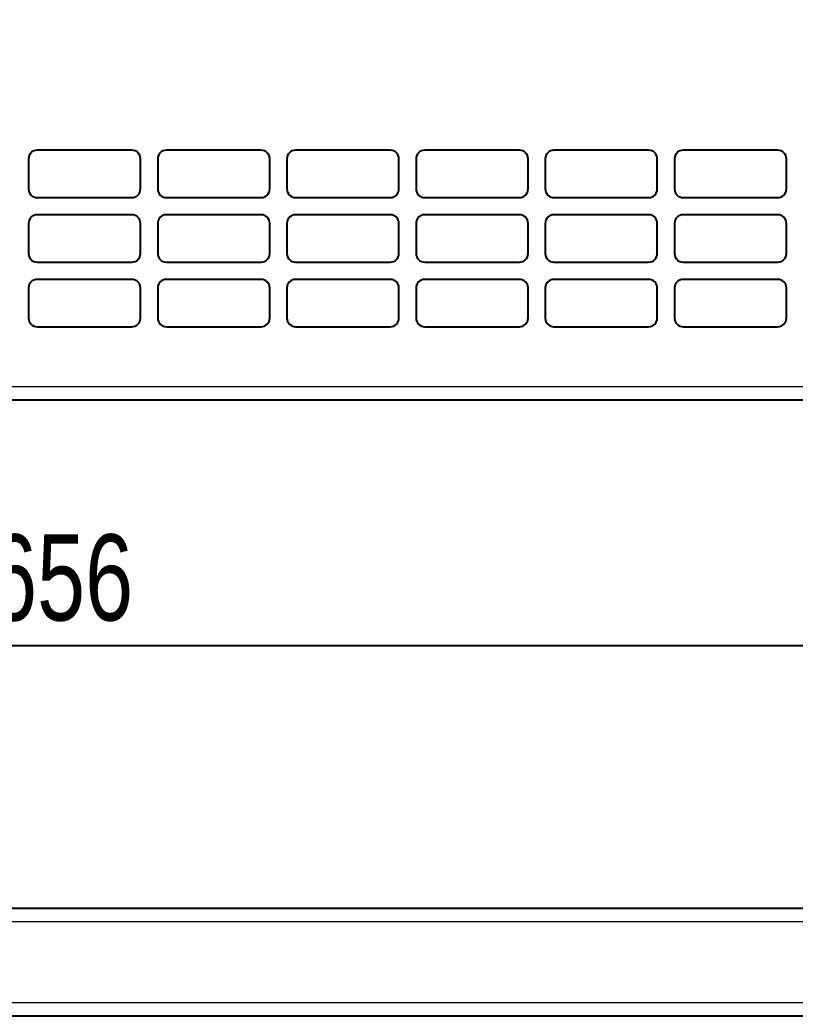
# Model space of a CAD drawing. Header units: millimetres. Extents: x -814 to 1058, y -456 to 1988.
# Drawn here: x -380.9 to -200.9, y -403.5 to -172.2 of the extents above; entities that cross this region are included whole.
import ezdxf

# ---------------------------------------------------------------- set-up
doc = ezdxf.new("R2010")
doc.units = ezdxf.units.MM
doc.layers.add('FORMAT', color=7, linetype='Continuous')
doc.styles.add('SLDTEXTSTYLE0', font='TXT', dxfattribs={"width": 0.75})
doc.dimstyles.new('SLDDIMSTYLE0', dxfattribs={"dimtxt": 20, "dimasz": 10, "dimexe": 0, "dimexo": 0.0625, "dimgap": 5, "dimtad": 2, "dimdec": 1, "dimrnd": 1e-09, "dimzin": 12, "dimdsep": 46, "dimtxsty": 'SLDTEXTSTYLE0', "dimsah": 1, "dimcen": 0.09, "dimadec": 0, "dimazin": 3, "dimtfac": 1, "dimtofl": 0, "dimtmove": 0, "dimatfit": 3, "dimfxl": 0, "dimfrac": 2, "dimtolj": 1, "dimtzin": 12, "dimarcsym": 0})

# ---------------------------------------------------------------- blocks, each defined once
blk = doc.blocks.new('_D_4')
at = {"layer": 'FORMAT'}
for p, q in [((-693.92, 781.04), (-693.92, -318.45)), ((-37.92, 781.04), (-37.92, -318.45)), ((-693.92, -317.45), (-37.92, -317.45))]:
    blk.add_line(p, q, dxfattribs=at)
for points in [[(-693.92, -317.45), (-683.92, -318.99), (-683.92, -315.91)], [(-37.92, -317.45), (-47.92, -315.91), (-47.92, -318.99)]]:
    blk.add_solid(points, dxfattribs=at)
at = {"layer": 'FORMAT', "insert": (-388.09, -291.67), "char_height": 20, "attachment_point": 1, "style": 'SLDTEXTSTYLE0'}
blk.add_mtext('656', dxfattribs=at)

msp = doc.modelspace()

# ---------------------------------------------------------------- linework, layer by layer
at = {"color": 7, "linetype": 'Continuous', "lineweight": 25}
for p, q in [((-354.92, -202.45), (-376.92, -202.45)), ((-324.92, -202.45), (-346.92, -202.45)), ((-294.92, -202.45), (-316.92, -202.45)), ((-264.92, -202.45), (-286.92, -202.45)), ((-234.92, -202.45), (-256.92, -202.45)), ((-204.92, -202.45), (-226.92, -202.45)), ((-378.92, -204.45), (-378.92, -211.45)), ((-352.92, -211.45), (-352.92, -204.45)), ((-348.92, -204.45), (-348.92, -211.45)), ((-322.92, -211.45), (-322.92, -204.45)), ((-318.92, -204.45), (-318.92, -211.45)), ((-292.92, -211.45), (-292.92, -204.45)), ((-288.92, -204.45), (-288.92, -211.45)), ((-262.92, -211.45), (-262.92, -204.45)), ((-258.92, -204.45), (-258.92, -211.45)), ((-232.92, -211.45), (-232.92, -204.45)), ((-228.92, -204.45), (-228.92, -211.45)), ((-202.92, -211.45), (-202.92, -204.45)), ((-376.92, -213.45), (-354.92, -213.45)), ((-346.92, -213.45), (-324.92, -213.45)), ((-316.92, -213.45), (-294.92, -213.45)), ((-286.92, -213.45), (-264.92, -213.45)), ((-256.92, -213.45), (-234.92, -213.45)), ((-226.92, -213.45), (-204.92, -213.45)), ((-354.92, -217.45), (-376.92, -217.45)), ((-324.92, -217.45), (-346.92, -217.45)), ((-294.92, -217.45), (-316.92, -217.45)), ((-264.92, -217.45), (-286.92, -217.45)), ((-234.92, -217.45), (-256.92, -217.45)), ((-204.92, -217.45), (-226.92, -217.45)), ((-378.92, -219.45), (-378.92, -226.45)), ((-352.92, -226.45), (-352.92, -219.45)), ((-348.92, -219.45), (-348.92, -226.45)), ((-322.92, -226.45), (-322.92, -219.45)), ((-318.92, -219.45), (-318.92, -226.45)), ((-292.92, -226.45), (-292.92, -219.45)), ((-288.92, -219.45), (-288.92, -226.45)), ((-262.92, -226.45), (-262.92, -219.45)), ((-258.92, -219.45), (-258.92, -226.45)), ((-232.92, -226.45), (-232.92, -219.45)), ((-228.92, -219.45), (-228.92, -226.45)), ((-202.92, -226.45), (-202.92, -219.45)), ((-376.92, -228.45), (-354.92, -228.45)), ((-346.92, -228.45), (-324.92, -228.45)), ((-316.92, -228.45), (-294.92, -228.45)), ((-286.92, -228.45), (-264.92, -228.45)), ((-256.92, -228.45), (-234.92, -228.45)), ((-226.92, -228.45), (-204.92, -228.45)), ((-354.92, -232.45), (-376.92, -232.45)), ((-324.92, -232.45), (-346.92, -232.45)), ((-294.92, -232.45), (-316.92, -232.45)), ((-264.92, -232.45), (-286.92, -232.45)), ((-234.92, -232.45), (-256.92, -232.45)), ((-204.92, -232.45), (-226.92, -232.45)), ((-378.92, -234.45), (-378.92, -241.45)), ((-352.92, -241.45), (-352.92, -234.45)), ((-348.92, -234.45), (-348.92, -241.45)), ((-322.92, -241.45), (-322.92, -234.45)), ((-318.92, -234.45), (-318.92, -241.45)), ((-292.92, -241.45), (-292.92, -234.45)), ((-288.92, -234.45), (-288.92, -241.45)), ((-262.92, -241.45), (-262.92, -234.45)), ((-258.92, -234.45), (-258.92, -241.45)), ((-232.92, -241.45), (-232.92, -234.45)), ((-228.92, -234.45), (-228.92, -241.45)), ((-202.92, -241.45), (-202.92, -234.45)), ((-376.92, -243.45), (-354.92, -243.45)), ((-346.92, -243.45), (-324.92, -243.45)), ((-316.92, -243.45), (-294.92, -243.45)), ((-286.92, -243.45), (-264.92, -243.45)), ((-256.92, -243.45), (-234.92, -243.45)), ((-226.92, -243.45), (-204.92, -243.45)), ((-665.97, -260.46), (-65.37, -260.46)), ((-51.42, -378.53), (-680.42, -378.53)), ((-54.27, -403.53), (-677.47, -403.53))]:
    msp.add_line(p, q, dxfattribs=at)
at = {"color": 8, "linetype": 'Continuous', "lineweight": 18}
for p, q in [((-665.97, -257.36), (-65.37, -257.36)), ((-51.42, -381.63), (-680.42, -381.63)), ((-53.94, -400.43), (-677.8, -400.43))]:
    msp.add_line(p, q, dxfattribs=at)
at = {"color": 7, "linetype": 'Continuous', "lineweight": 25}
for centre, start, end in [((-376.92, -204.45), 90, 180), ((-354.92, -204.45), 0, 90), ((-346.92, -204.45), 90, 180), ((-324.92, -204.45), 0, 90), ((-316.92, -204.45), 90, 180), ((-294.92, -204.45), 0, 90), ((-286.92, -204.45), 90, 180), ((-264.92, -204.45), 0, 90), ((-256.92, -204.45), 90, 180), ((-234.92, -204.45), 0, 90), ((-226.92, -204.45), 90, 180), ((-204.92, -204.45), 0, 90), ((-376.92, -211.45), 180, 270), ((-354.92, -211.45), 270, 0), ((-346.92, -211.45), 180, 270), ((-324.92, -211.45), 270, 0), ((-316.92, -211.45), 180, 270), ((-294.92, -211.45), 270, 0), ((-286.92, -211.45), 180, 270), ((-264.92, -211.45), 270, 0), ((-256.92, -211.45), 180, 270), ((-234.92, -211.45), 270, 0), ((-226.92, -211.45), 180, 270), ((-204.92, -211.45), 270, 0), ((-376.92, -219.45), 90, 180), ((-354.92, -219.45), 0, 90), ((-346.92, -219.45), 90, 180), ((-324.92, -219.45), 0, 90), ((-316.92, -219.45), 90, 180), ((-294.92, -219.45), 0, 90), ((-286.92, -219.45), 90, 180), ((-264.92, -219.45), 0, 90), ((-256.92, -219.45), 90, 180), ((-234.92, -219.45), 0, 90), ((-226.92, -219.45), 90, 180), ((-204.92, -219.45), 0, 90), ((-376.92, -226.45), 180, 270), ((-354.92, -226.45), 270, 0), ((-346.92, -226.45), 180, 270), ((-324.92, -226.45), 270, 0), ((-316.92, -226.45), 180, 270), ((-294.92, -226.45), 270, 0), ((-286.92, -226.45), 180, 270), ((-264.92, -226.45), 270, 0), ((-256.92, -226.45), 180, 270), ((-234.92, -226.45), 270, 0), ((-226.92, -226.45), 180, 270), ((-204.92, -226.45), 270, 0), ((-376.92, -234.45), 90, 180), ((-354.92, -234.45), 0, 90), ((-346.92, -234.45), 90, 180), ((-324.92, -234.45), 0, 90), ((-316.92, -234.45), 90, 180), ((-294.92, -234.45), 0, 90), ((-286.92, -234.45), 90, 180), ((-264.92, -234.45), 0, 90), ((-256.92, -234.45), 90, 180), ((-234.92, -234.45), 0, 90), ((-226.92, -234.45), 90, 180), ((-204.92, -234.45), 0, 90), ((-376.92, -241.45), 180, 270), ((-354.92, -241.45), 270, 0), ((-346.92, -241.45), 180, 270), ((-324.92, -241.45), 270, 0), ((-316.92, -241.45), 180, 270), ((-294.92, -241.45), 270, 0), ((-286.92, -241.45), 180, 270), ((-264.92, -241.45), 270, 0), ((-256.92, -241.45), 180, 270), ((-234.92, -241.45), 270, 0), ((-226.92, -241.45), 180, 270), ((-204.92, -241.45), 270, 0)]:
    msp.add_arc(centre, 2, start, end, dxfattribs=at)

# ---------------------------------------------------------------- dimensions: what is measured, and where the dimension line sits
at = {"layer": 'FORMAT'}
dim = msp.add_linear_dim(base=(-37.92, -317.45), p1=(-693.92, 781.05), p2=(-37.92, 781.05), angle=0, dimstyle='SLDDIMSTYLE0', dxfattribs=at)
dim.commit()
dim.dimension.update_dxf_attribs({"geometry": '_D_4', "text_midpoint": (-365.92, -317.45), "dimtype": 160})

doc.saveas('drawing.dxf')
